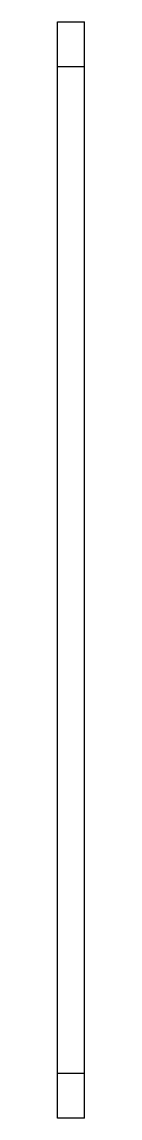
# Paper-space layout '_Right' of a CAD drawing. Header units: millimetres. Extents: x -3 to 0, y 0 to 122.
import ezdxf

# ---------------------------------------------------------------- set-up
doc = ezdxf.new("R2010")
doc.units = ezdxf.units.MM

psp = doc.layouts.new('_Right')

# ---------------------------------------------------------------- linework, layer by layer
at = {"color": 7, "linetype": 'Continuous', "lineweight": 25}
for p, q in [((-3, 122), (0, 122)), ((-3, 0), (-3, 122)), ((0, 0), (0, 122)), ((0, 117), (-3, 117)), ((-3, 5), (0, 5)), ((0, 0), (-3, 0))]:
    psp.add_line(p, q, dxfattribs=at)

doc.saveas('drawing.dxf')
